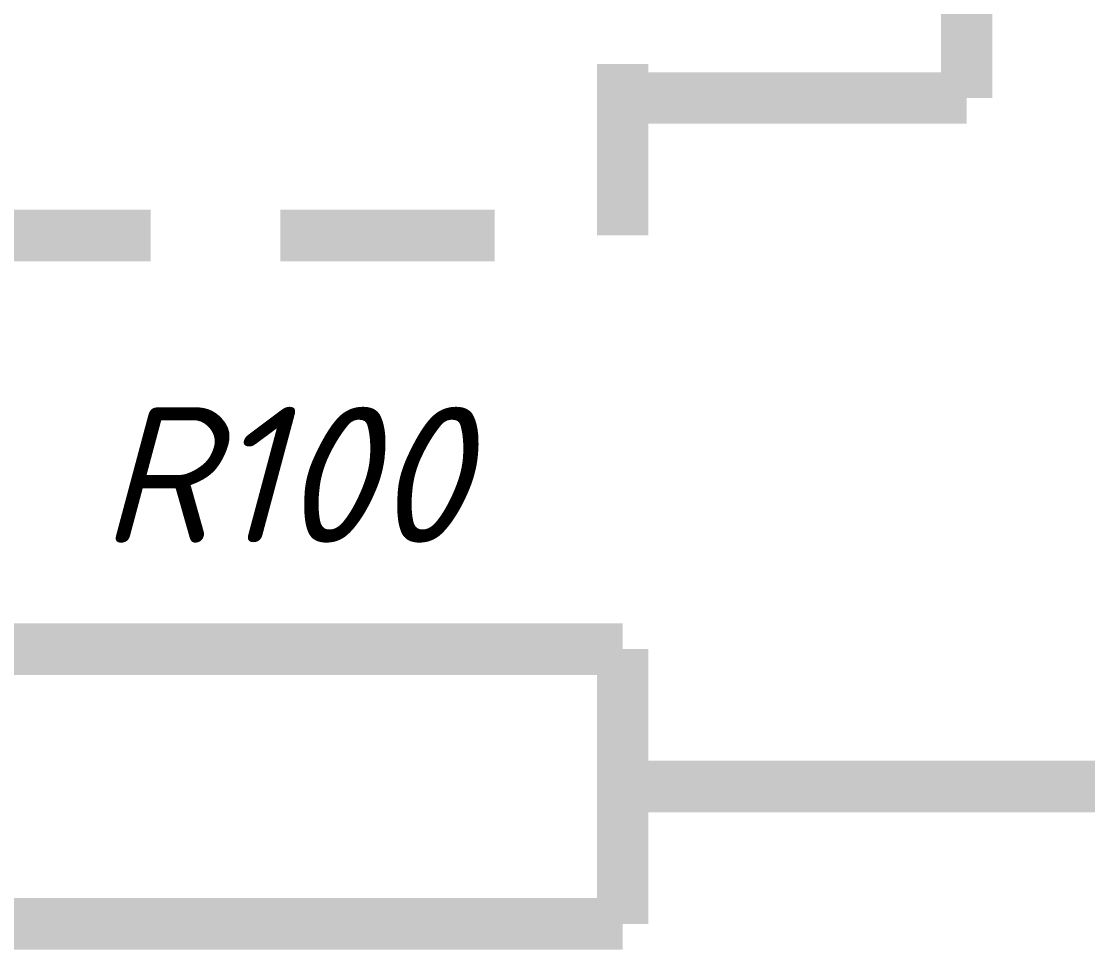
# Model space of a CAD drawing. Header units: inches. Extents: x 0 to 841, y 0 to 594.
# Drawn here: x 683.73 to 699.25, y 307.61 to 321.11 of the extents above; entities that cross this region are included whole.
import ezdxf

# ---------------------------------------------------------------- set-up
doc = ezdxf.new("R2010")
doc.units = ezdxf.units.IN
doc.layers.add('Sheet', color=255, linetype='Continuous')
doc.styles.get("Standard").update_dxf_attribs({"font": 'isocpeui.ttf'})

msp = doc.modelspace()

# ---------------------------------------------------------------- linework, layer by layer
at = {"layer": 'Sheet'}
for points in [[(697.495, 319.998, 0.749, 0.749, 0), (697.495, 324.984, 0.749, 0.749, 0)], [(692.487, 317.999, 0.749, 0.749, 0), (692.487, 320.492, 0.749, 0.749, 0)], [(692.487, 319.998, 0.749, 0.749, 0), (697.495, 319.998, 0.749, 0.749, 0)], [(702.503, 319.998, 0.749, 0.749, 0), (702.503, 319.998, 0.749, 0.749, 0), (702.503, 309.981, 0.749, 0.749, 0), (697.495, 309.981, 0.749, 0.749, 0)], [(692.487, 319.998, 0.3, 0.3, 0), (697.495, 319.998, 0.3, 0.3, 0)], [(682.493, 317.999, 0.749, 0.749, 0), (685.614, 317.999, 0.749, 0.749, 0)], [(687.501, 317.999, 0.749, 0.749, 0), (690.623, 317.999, 0.749, 0.749, 0)], [(692.487, 311.98, 0.749, 0.749, 0), (682.493, 311.98, 0.749, 0.749, 0)], [(692.487, 307.983, 0.749, 0.749, 0), (692.487, 311.98, 0.749, 0.749, 0)], [(692.487, 309.981, 0.749, 0.749, 0), (697.495, 309.981, 0.749, 0.749, 0)], [(692.487, 309.981, 0.3, 0.3, 0), (697.495, 309.981, 0.3, 0.3, 0)], [(682.493, 307.983, 0.749, 0.749, 0), (692.487, 307.983, 0.749, 0.749, 0)]]:
    msp.add_lwpolyline(points, format="xyseb", dxfattribs=at)

# ---------------------------------------------------------------- texts
msp.add_text('R100', height=1.9764, dxfattribs=at).set_placement((684.873, 313.53))

doc.saveas('drawing.dxf')
